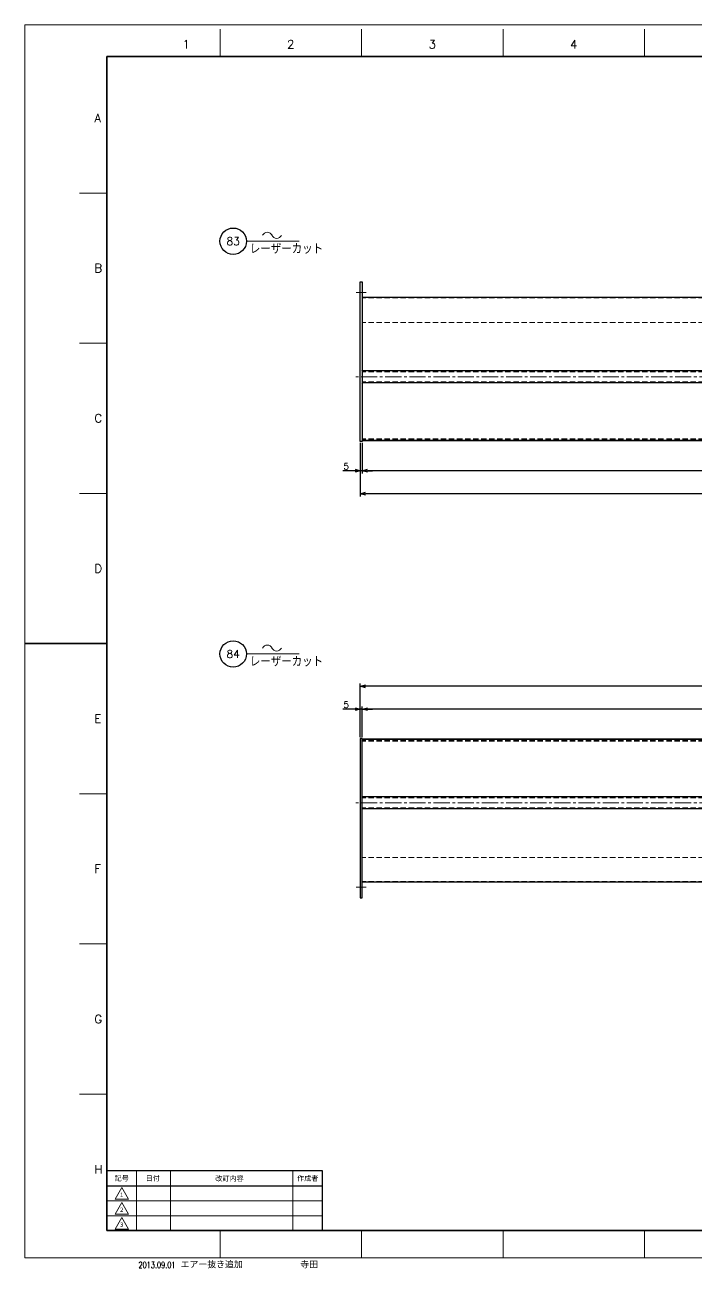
# Model space of a CAD drawing. Header units: millimetres. Extents: x 0 to 4969, y -29 to 3498.
# Drawn here: x 0 to 1903, y -29 to 3498 of the extents above; entities that cross this region are included whole.
import ezdxf
from ezdxf import colors
from ezdxf.entities.mleader import LeaderData, LeaderLine
from ezdxf.enums import TextEntityAlignment as Align
from ezdxf.math import Vec2, Vec3

# ---------------------------------------------------------------- set-up
doc = ezdxf.new("R2010")
doc.units = ezdxf.units.MM
doc.header["$LTSCALE"] = 2.4
doc.header["$PDMODE"] = 99
doc.header["$PDSIZE"] = 1
doc.linetypes.add('CENTER2', pattern=[28.575, 19.05, -3.175, 3.175, -3.175])
doc.linetypes.add('HIDDEN', pattern=[9.525, 6.35, -3.175])
for name, color, linetype, lineweight in [('04_HIDDEN', 2, 'HIDDEN', 13), ('05_CENTER', 4, 'CENTER2', 13), ('08_DIM', 3, 'Continuous', 13), ('90_FRAME', 5, 'Continuous', 35)]:
    doc.layers.add(name, color=color, linetype=linetype, lineweight=lineweight)
doc.layers.add('91_BLANK', color=5, linetype='Continuous', lineweight=0, plot=False)
doc.styles.add('KSS_TXT', font='txt.shx', dxfattribs={"bigfont": 'extfont2.shx'})
doc.styles.add('MS_G', font='MS Gothic.ttf')
doc.styles.get("Standard").update_dxf_attribs({"font": 'txt.shx', "bigfont": 'extfont2.shx'})
doc.styles.add('表題用', font='MS PGothic.ttf')
doc.dimstyles.new('KSS_DIM', dxfattribs={"dimscale": 6, "dimtxt": 3, "dimasz": 2.5, "dimexe": 1.25, "dimexo": 0.625, "dimtad": 1, "dimdsep": 46, "dimtxsty": 'KSS_TXT', "dimblk": 'OPEN30', "dimcen": 0, "dimazin": 2, "dimtfac": 0.75, "dimtmove": 0, "dimatfit": 3, "dimldrblk": 'OPEN30', "dimfxl": 1.25, "dimtolj": 1, "dimarcsym": 0})

# ---------------------------------------------------------------- blocks, each defined once
blk = doc.blocks.new('AM_BALLOON1')
at = {"transparency": 16777216}
blk.add_circle((0, 0), 5, dxfattribs=at)
blk.add_attdef('B_NUMBER', text='', height=3, dxfattribs=at).set_placement((0, 0), align=Align.MIDDLE_CENTER)
blk = doc.blocks.new('_OPEN')
at = {"color": 0, "linetype": 'ByBlock'}
for p, q in [((-1, 0.17), (0, 0)), ((0, 0), (-1, -0.17)), ((0, 0), (-1, 0))]:
    blk.add_line(p, q, dxfattribs=at)
blk = doc.blocks.new('p1ba05')
for centre, start, end in [((-2.95, 0.29), 24.2276, 155.5758), ((0, 1.62), 204.2276, 335.5758)]:
    blk.add_arc(centre, 1.62, start, end)
blk = doc.blocks.new('_Open30')
at = {"color": 0, "linetype": 'ByBlock', "lineweight": -2}
for p, q in [((-1, 0.27), (0, 0)), ((0, 0), (-1, -0.27)), ((0, 0), (-1, 0))]:
    blk.add_line(p, q, dxfattribs=at)
blk = doc.blocks.new('*D171')
at = {"layer": '08_DIM', "color": 0, "lineweight": -2, "transparency": 16777216}
for p, q in [((957.3, 2312.2), (957.3, 2225.3)), ((3322.3, 2312.2), (3322.3, 2225.3)), ((3307.3, 2232.8), (972.3, 2232.8))]:
    blk.add_line(p, q, dxfattribs=at)
at = {"layer": 'Defpoints', "color": 0, "transparency": 16777216}
for p in [(957.3, 2315.9), (3322.3, 2315.9), (957.3, 2232.8)]:
    blk.add_point(p, dxfattribs=at)
at = {"layer": '08_DIM', "color": 0, "lineweight": -2, "transparency": 16777216, "xscale": 15, "yscale": 15, "zscale": 15, "rotation": 180}
blk.add_blockref('_Open30', (957.3, 2232.8), dxfattribs=at)
at = {"layer": '08_DIM', "color": 0, "lineweight": -2, "transparency": 16777216, "xscale": 15, "yscale": 15, "zscale": 15}
blk.add_blockref('_Open30', (3322.3, 2232.8), dxfattribs=at)
at = {"layer": '08_DIM', "color": 0, "transparency": 16777216, "insert": (2139.8, 2245.5), "char_height": 18, "attachment_point": 5, "style": 'KSS_TXT'}
blk.add_mtext('\\A1;(2365)', dxfattribs=at)
blk = doc.blocks.new('*D172')
at = {"layer": '08_DIM', "color": 0, "lineweight": -2, "transparency": 16777216}
for p, q in [((952.3, 2312.2), (952.3, 2160.1)), ((3327.3, 2312.2), (3327.3, 2160.1)), ((3312.3, 2167.6), (967.3, 2167.6))]:
    blk.add_line(p, q, dxfattribs=at)
at = {"layer": 'Defpoints', "color": 0, "transparency": 16777216}
for p in [(952.3, 2315.9), (3327.3, 2315.9), (952.3, 2167.6)]:
    blk.add_point(p, dxfattribs=at)
at = {"layer": '08_DIM', "color": 0, "lineweight": -2, "transparency": 16777216, "xscale": 15, "yscale": 15, "zscale": 15, "rotation": 180}
blk.add_blockref('_Open30', (952.3, 2167.6), dxfattribs=at)
at = {"layer": '08_DIM', "color": 0, "lineweight": -2, "transparency": 16777216, "xscale": 15, "yscale": 15, "zscale": 15}
blk.add_blockref('_Open30', (3327.3, 2167.6), dxfattribs=at)
at = {"layer": '08_DIM', "color": 0, "transparency": 16777216, "insert": (2139.8, 2185.3), "char_height": 18, "attachment_point": 5, "style": 'KSS_TXT'}
blk.add_mtext('2375{\\H12.000000;\\S-1^ -2;}', dxfattribs=at)
blk = doc.blocks.new('*D173')
at = {"layer": '08_DIM', "color": 0, "lineweight": -2, "transparency": 16777216}
for p, q in [((952.3, 2312.2), (952.3, 2225.3)), ((957.3, 2312.2), (957.3, 2225.3)), ((937.3, 2232.8), (902.8, 2232.8)), ((957.3, 2232.8), (952.3, 2232.8)), ((972.3, 2232.8), (987.3, 2232.8))]:
    blk.add_line(p, q, dxfattribs=at)
at = {"layer": 'Defpoints', "color": 0, "transparency": 16777216}
for p in [(952.3, 2315.9), (957.3, 2315.9), (952.3, 2232.8)]:
    blk.add_point(p, dxfattribs=at)
at = {"layer": '08_DIM', "color": 0, "lineweight": -2, "transparency": 16777216, "xscale": 15, "yscale": 15, "zscale": 15}
blk.add_blockref('_Open30', (952.3, 2232.8), dxfattribs=at)
at = {"layer": '08_DIM', "color": 0, "lineweight": -2, "transparency": 16777216, "xscale": 15, "yscale": 15, "zscale": 15, "rotation": 180}
blk.add_blockref('_Open30', (957.3, 2232.8), dxfattribs=at)
at = {"layer": '08_DIM', "color": 0, "transparency": 16777216, "insert": (912.5, 2245.5), "char_height": 18, "attachment_point": 5, "style": 'KSS_TXT'}
blk.add_mtext('\\A1;5', dxfattribs=at)
blk = doc.blocks.new('*D196')
at = {"layer": '08_DIM', "color": 0, "lineweight": -2, "transparency": 16777216}
for p, q in [((957.3, 1477), (957.3, 1563.9)), ((3307.3, 1556.4), (972.3, 1556.4)), ((3322.3, 1477), (3322.3, 1563.9))]:
    blk.add_line(p, q, dxfattribs=at)
at = {"layer": 'Defpoints', "color": 0, "transparency": 16777216}
for p in [(957.3, 1556.4), (957.3, 1473.2), (3322.3, 1473.2)]:
    blk.add_point(p, dxfattribs=at)
at = {"layer": '08_DIM', "color": 0, "lineweight": -2, "transparency": 16777216, "xscale": 15, "yscale": 15, "zscale": 15, "rotation": 180}
blk.add_blockref('_Open30', (957.3, 1556.4), dxfattribs=at)
at = {"layer": '08_DIM', "color": 0, "lineweight": -2, "transparency": 16777216, "xscale": 15, "yscale": 15, "zscale": 15}
blk.add_blockref('_Open30', (3322.3, 1556.4), dxfattribs=at)
at = {"layer": '08_DIM', "color": 0, "transparency": 16777216, "insert": (2139.8, 1569.2), "char_height": 18, "attachment_point": 5, "style": 'KSS_TXT'}
blk.add_mtext('\\A1;(2365)', dxfattribs=at)
blk = doc.blocks.new('*D197')
at = {"layer": '08_DIM', "color": 0, "lineweight": -2, "transparency": 16777216}
for p, q in [((952.3, 1477), (952.3, 1629.1)), ((3327.3, 1477), (3327.3, 1629.1)), ((3312.3, 1621.6), (967.3, 1621.6))]:
    blk.add_line(p, q, dxfattribs=at)
at = {"layer": 'Defpoints', "color": 0, "transparency": 16777216}
for p in [(952.3, 1621.6), (952.3, 1473.2), (3327.3, 1473.2)]:
    blk.add_point(p, dxfattribs=at)
at = {"layer": '08_DIM', "color": 0, "lineweight": -2, "transparency": 16777216, "xscale": 15, "yscale": 15, "zscale": 15, "rotation": 180}
blk.add_blockref('_Open30', (952.3, 1621.6), dxfattribs=at)
at = {"layer": '08_DIM', "color": 0, "lineweight": -2, "transparency": 16777216, "xscale": 15, "yscale": 15, "zscale": 15}
blk.add_blockref('_Open30', (3327.3, 1621.6), dxfattribs=at)
at = {"layer": '08_DIM', "color": 0, "transparency": 16777216, "insert": (2139.8, 1639.4), "char_height": 18, "attachment_point": 5, "style": 'KSS_TXT'}
blk.add_mtext('2375{\\H12.000000;\\S-1^ -2;}', dxfattribs=at)
blk = doc.blocks.new('*D198')
at = {"layer": '08_DIM', "color": 0, "lineweight": -2, "transparency": 16777216}
for p, q in [((937.3, 1556.4), (902.8, 1556.4)), ((952.3, 1477), (952.3, 1563.9)), ((957.3, 1556.4), (952.3, 1556.4)), ((957.3, 1477), (957.3, 1563.9)), ((972.3, 1556.4), (987.3, 1556.4))]:
    blk.add_line(p, q, dxfattribs=at)
at = {"layer": 'Defpoints', "color": 0, "transparency": 16777216}
for p in [(952.3, 1556.4), (952.3, 1473.2), (957.3, 1473.2)]:
    blk.add_point(p, dxfattribs=at)
at = {"layer": '08_DIM', "color": 0, "lineweight": -2, "transparency": 16777216, "xscale": 15, "yscale": 15, "zscale": 15}
blk.add_blockref('_Open30', (952.3, 1556.4), dxfattribs=at)
at = {"layer": '08_DIM', "color": 0, "lineweight": -2, "transparency": 16777216, "xscale": 15, "yscale": 15, "zscale": 15, "rotation": 180}
blk.add_blockref('_Open30', (957.3, 1556.4), dxfattribs=at)
at = {"layer": '08_DIM', "color": 0, "transparency": 16777216, "insert": (912.5, 1569.2), "char_height": 18, "attachment_point": 5, "style": 'KSS_TXT'}
blk.add_mtext('\\A1;5', dxfattribs=at)

msp = doc.modelspace()

# ---------------------------------------------------------------- linework, layer by layer
at = {"color": 0}
for p, q in [((3322.286, 2724.529), (957.286, 2724.529)), ((3322.286, 2515.846), (957.286, 2515.846)), ((3322.286, 2481.846), (957.286, 2481.846)), ((3322.286, 2318.33), (957.286, 2318.33)), ((3322.286, 2317.938), (957.286, 2317.938)), ((3322.286, 1471.239), (957.286, 1471.239)), ((3322.286, 1470.822), (957.286, 1470.822)), ((3322.286, 1308.214), (957.286, 1308.214)), ((3322.286, 1274.214), (957.286, 1274.214)), ((3322.286, 1065.627), (957.286, 1065.627))]:
    msp.add_line(p, q, dxfattribs=at)
for points in [[(952.286, 2315.944), (952.286, 2768.558), (957.286, 2768.558), (957.286, 2315.944)], [(952.286, 1473.242), (952.286, 1021.696), (957.286, 1021.696), (957.286, 1473.242)]]:
    msp.add_lwpolyline(points, close=True, dxfattribs=at)
at = {"color": 3}
for points in [[(957.286, 2515.846), (957.286, 2517.346), (957.286, 2517.346), (958.786, 2515.846)], [(957.286, 2481.846), (957.286, 2480.346), (957.286, 2480.346), (958.786, 2481.846)], [(957.286, 1308.214), (957.286, 1309.714), (957.286, 1309.714), (958.786, 1308.214)], [(957.286, 1274.214), (957.286, 1272.714), (957.286, 1272.714), (958.786, 1274.214)]]:
    msp.add_lwpolyline(points, close=True, dxfattribs=at)
at = {"layer": '04_HIDDEN'}
for p, q in [((3322.286, 2722.866), (957.286, 2722.866)), ((3322.286, 2653.095), (957.286, 2653.095)), ((3322.286, 2513.054), (957.286, 2513.054)), ((3322.286, 2484.654), (957.286, 2484.654)), ((3322.286, 2322.938), (957.286, 2322.938)), ((3322.286, 2320.938), (957.286, 2320.938)), ((3322.286, 1468.247), (957.286, 1468.247)), ((3322.286, 1466.247), (957.286, 1466.247)), ((3322.286, 1305.414), (957.286, 1305.414)), ((3322.286, 1277.014), (957.286, 1277.014)), ((3322.286, 1136.09), (957.286, 1136.09)), ((3322.286, 1067.388), (957.286, 1067.388))]:
    msp.add_line(p, q, dxfattribs=at)
at = {"layer": '05_CENTER'}
for p, q in [((940.255, 2738.558), (969.239, 2738.558)), ((3332.225, 2498.846), (936.509, 2498.846)), ((3332.225, 1291.214), (936.509, 1291.214)), ((940.255, 1051.696), (969.239, 1051.696))]:
    msp.add_line(p, q, dxfattribs=at)
at = {"layer": '08_DIM'}
for p, q in [((629.049, 2883.783), (778.462, 2883.783)), ((629.049, 1713.078), (778.462, 1713.078))]:
    msp.add_line(p, q, dxfattribs=at)
at = {"layer": '90_FRAME', "color": 4, "lineweight": 13}
for p, q in [((554.252, 3407.747), (554.252, 3485.519)), ((955.853, 3407.747), (955.853, 3485.519)), ((1357.453, 3407.747), (1357.453, 3485.519)), ((1759.054, 3407.747), (1759.054, 3485.519)), ((233.075, 3020.535), (155.304, 3020.535)), ((233.075, 2594.552), (155.304, 2594.552)), ((233.075, 2168.569), (155.304, 2168.569)), ((233.075, 1316.602), (155.304, 1316.602)), ((233.075, 890.619), (155.304, 890.619)), ((233.075, 464.636), (155.304, 464.636)), ((554.252, 0), (554.252, 77.424)), ((955.853, 0), (955.853, 77.424)), ((1357.453, 0), (1357.453, 77.424)), ((1759.054, 0), (1759.054, 77.424))]:
    msp.add_line(p, q, dxfattribs=at)
at = {"layer": '90_FRAME'}
msp.add_line((0, 1742.586), (233.075, 1742.586), dxfattribs=at)
at = {"layer": '90_FRAME', "color": 0, "lineweight": 13}
for p, q in [((317.075, 77.424), (317.075, 247.138)), ((413.075, 77.424), (413.075, 247.138)), ((761.075, 77.424), (761.075, 247.138)), ((233.075, 162.281), (845.075, 162.281)), ((233.075, 119.852), (845.075, 119.852))]:
    msp.add_line(p, q, dxfattribs=at)
at = {"layer": '90_FRAME', "color": 0, "lineweight": 25}
msp.add_line((233.075, 204.71), (845.075, 204.71), dxfattribs=at)
at = {"layer": '90_FRAME'}
msp.add_lwpolyline([(233.075, 77.424), (4891.434, 77.424), (4891.434, 3407.747), (233.075, 3407.747)], close=True, dxfattribs=at)
at = {"layer": '90_FRAME', "color": 0, "lineweight": 25}
msp.add_lwpolyline([(233.075, 77.424), (845.075, 77.424), (845.075, 247.138), (233.075, 247.138)], close=True, dxfattribs=at)
at = {"layer": '90_FRAME', "color": 0, "lineweight": 13}
for points in [[(255.983, 166.787), (275.075, 199.857), (294.168, 166.787), (255.983, 166.787)], [(255.983, 124.359), (275.075, 157.429), (294.168, 124.359), (255.983, 124.359)], [(255.983, 81.93), (275.075, 115), (294.168, 81.93), (255.983, 81.93)]]:
    msp.add_lwpolyline(points, dxfattribs=at)
at = {"layer": '91_BLANK'}
msp.add_lwpolyline([(0, 0), (4969.205, 0), (4969.205, 3497.519), (0, 3497.519)], close=True, dxfattribs=at)

# ---------------------------------------------------------------- block references
at = {"layer": '08_DIM', "xscale": 9, "yscale": 9, "zscale": 9}
for p in [(714.944, 2891.988), (714.944, 1721.284)]:
    msp.add_blockref('p1ba05', p, dxfattribs=at)

# ---------------------------------------------------------------- texts
at = {"layer": '08_DIM'}
for p in [(638.824, 2848.307), (638.824, 1677.603)]:
    msp.add_text('レーザーカット', height=27, dxfattribs=at).set_placement(p)
at = {"layer": '90_FRAME', "color": 0, "lineweight": 13, "style": 'KSS_TXT'}
for s, p in [('1', (458.26, 3423.237)), ('2', (755.053, 3423.237)), ('3', (1156.653, 3423.237)), ('4', (1558.253, 3423.237))]:
    msp.add_text(s, height=24, dxfattribs=at).set_placement(p, align=Align.BOTTOM_CENTER)
for s, p in [('A', (197.744, 3233.527)), ('B', (197.744, 2807.544)), ('C', (197.744, 2381.561)), ('D', (197.744, 1955.577)), ('E', (197.744, 1529.594)), ('F', (197.744, 1103.611)), ('G', (197.744, 677.627)), ('H', (197.744, 251.644))]:
    msp.add_text(s, height=24, dxfattribs=at).set_placement(p, align=Align.MIDDLE_LEFT)
at = {"layer": '90_FRAME', "color": 0, "style": '表題用'}
for s, p in [('記号', (275.075, 225.924)), ('日付', (363.015, 225.924)), ('作成者', (803.075, 225.924))]:
    msp.add_text(s, height=14.4, dxfattribs=at).set_placement(p, align=Align.MIDDLE_CENTER)
msp.add_text('改訂内容', height=14.4, dxfattribs=at).set_placement((581.075, 225.924), align=Align.MIDDLE)
at = {"layer": '90_FRAME', "color": 0, "lineweight": 13, "style": 'MS_G'}
for s, p in [('1', (275.075, 179.252)), ('2', (275.075, 136.824)), ('3', (275.075, 94.395))]:
    msp.add_text(s, height=12.729, dxfattribs=at).set_placement(p, align=Align.MIDDLE)
at = {"layer": '90_FRAME', "color": 3, "lineweight": 13, "width": 0.65}
msp.add_text('2013.09.01', height=18, dxfattribs=at).set_placement((322.452, -28.798))
at = {"layer": '90_FRAME', "color": 3, "lineweight": 13}
for s, p in [('エアー抜き追加', (442.402, -28.798)), ('寺田', (782.221, -28.798))]:
    msp.add_text(s, height=18, dxfattribs=at).set_placement(p)

# ---------------------------------------------------------------- dimensions: what is measured, and where the dimension line sits
at = {"layer": '08_DIM'}
for base, p1, p2, picture, middle in [((952.286, 2232.767), (957.286, 2315.944), (952.286, 2315.944), '*D173', (912.536, 2245.53)), ((952.286, 1556.418), (957.286, 1473.242), (952.286, 1473.242), '*D198', (912.536, 1569.181))]:
    dim = msp.add_linear_dim(base=base, p1=p1, p2=p2, dimstyle='KSS_DIM', dxfattribs=at)
    dim.commit()
    dim.dimension.update_dxf_attribs({"geometry": picture, "text_midpoint": middle})
for base, p1, p2, picture, middle in [((952.286, 2167.577), (3327.286, 2315.944), (952.286, 2315.944), '*D172', (2139.786, 2185.327)), ((952.286, 1621.609), (3327.286, 1473.242), (952.286, 1473.242), '*D197', (2139.786, 1639.359))]:
    dim = msp.add_linear_dim(base=base, p1=p1, p2=p2, dimstyle='KSS_DIM', override={"dimpost": '', "dimtol": 1, "dimlim": 0, "dimtp": -1, "dimtm": 2, "dimtfac": 0.666667, "dimtdec": 2, "dimtolj": 0, "dimtzin": 8}, dxfattribs=at)
    dim.commit()
    dim.dimension.update_dxf_attribs({"geometry": picture, "text_midpoint": middle})
for base, p1, p2, picture, middle in [((957.286, 2232.767), (3322.286, 2315.944), (957.286, 2315.944), '*D171', (2139.786, 2245.53)), ((957.286, 1556.418), (3322.286, 1473.242), (957.286, 1473.242), '*D196', (2139.786, 1569.181))]:
    dim = msp.add_linear_dim(base=base, p1=p1, p2=p2, text='(<>)', dimstyle='KSS_DIM', dxfattribs=at)
    dim.commit()
    dim.dimension.update_dxf_attribs({"geometry": picture, "text_midpoint": middle})

# ---------------------------------------------------------------- leaders
ml = msp.add_multileader_block('Standard', dxfattribs=at)
ml.set_content('AM_BALLOON1', color=256, scale=7.5)
ml.set_attribute('B_NUMBER', '83', width=0)
ml.set_leader_properties(color=256, linetype='ByLayer', lineweight=-1)
ml.set_arrow_properties(name='OPEN')
ml.build(insert=Vec2(0, 0))
ml.multileader.update_dxf_attribs({"leader_type": 0, "has_dogleg": 0, "text_right_attachment_type": 6, "dogleg_length": 0, "arrow_head_size": 15, "scale": 2.5, "block_connection_type": 1})
ctx = ml.context
ctx.base_point, ctx.scale, ctx.char_height, ctx.arrow_head_size, ctx.landing_gap_size, ctx.plane_origin = Vec3(591.497, 2883.831), 2.5, 30, 15, 15, Vec3(591.497, 2883.831)
ctx.right_attachment, ctx.attachment_type = 6, 1
notes = []
notes.append((ctx, [(0, (0, 0, 0), (0, 0), (1, 0), 1, [])]))
ctx.block.insert = Vec3(591.497, 2883.831)
ml = msp.add_multileader_block('Standard', dxfattribs=at)
ml.set_content('AM_BALLOON1', color=256, scale=7.5)
ml.set_attribute('B_NUMBER', '84', width=0)
ml.set_leader_properties(color=256, linetype='ByLayer', lineweight=-1)
ml.set_arrow_properties(name='OPEN')
ml.build(insert=Vec2(0, 0))
ml.multileader.update_dxf_attribs({"leader_type": 0, "has_dogleg": 0, "text_right_attachment_type": 6, "dogleg_length": 0, "arrow_head_size": 15, "scale": 2.5, "block_connection_type": 1})
ctx = ml.context
ctx.base_point, ctx.scale, ctx.char_height, ctx.arrow_head_size, ctx.landing_gap_size, ctx.plane_origin = Vec3(591.497, 1713.126), 2.5, 30, 15, 15, Vec3(591.497, 1713.126)
ctx.right_attachment, ctx.attachment_type = 6, 1
notes.append((ctx, [(0, (0, 0, 0), (0, 0), (1, 0), 1, [])]))
ctx.block.insert = Vec3(591.497, 1713.126)
for ctx, leaders in notes:
    for number, flags, end, landing, length, lines in leaders:
        leader = LeaderData()
        leader.index, (leader.has_last_leader_line, leader.has_dogleg_vector, leader.attachment_direction) = number, flags
        leader.last_leader_point, leader.dogleg_vector, leader.dogleg_length = Vec3(end), Vec3(landing), length
        for number, points, colour, breaks in lines:
            line = LeaderLine()
            line.index, line.vertices, line.color, line.breaks = number, Vec3.list(points), colors.encode_raw_color(colour), breaks
            leader.lines.append(line)
        ctx.leaders.append(leader)

doc.saveas('drawing.dxf')
